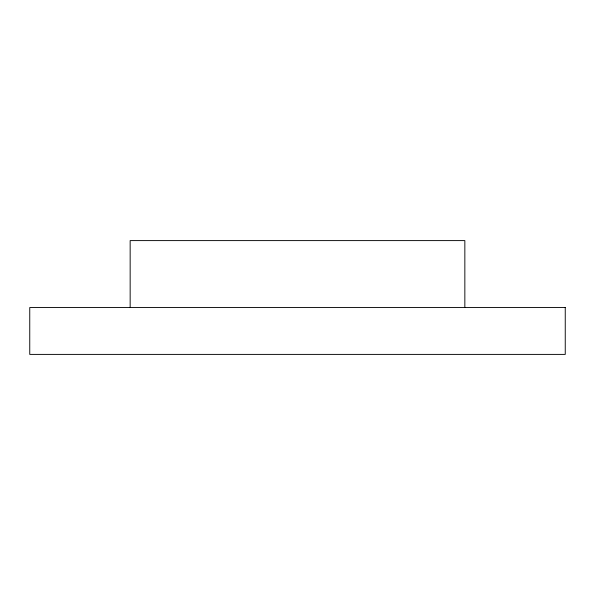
<?xml version="1.0" encoding="UTF-8"?>
<svg xmlns="http://www.w3.org/2000/svg" width="595" height="595" viewBox="0 0 595 595"><rect width="100%" height="100%" fill="white"/><g stroke="black" fill="none" stroke-linecap="round" stroke-linejoin="round"><path stroke-width="0.89" d="M464.844 307.541L464.844 240.603L130.156 240.603L130.156 307.541M565.25 307.541L29.75 307.541L29.75 354.397L565.25 354.397L565.25 307.541"/></g></svg>
